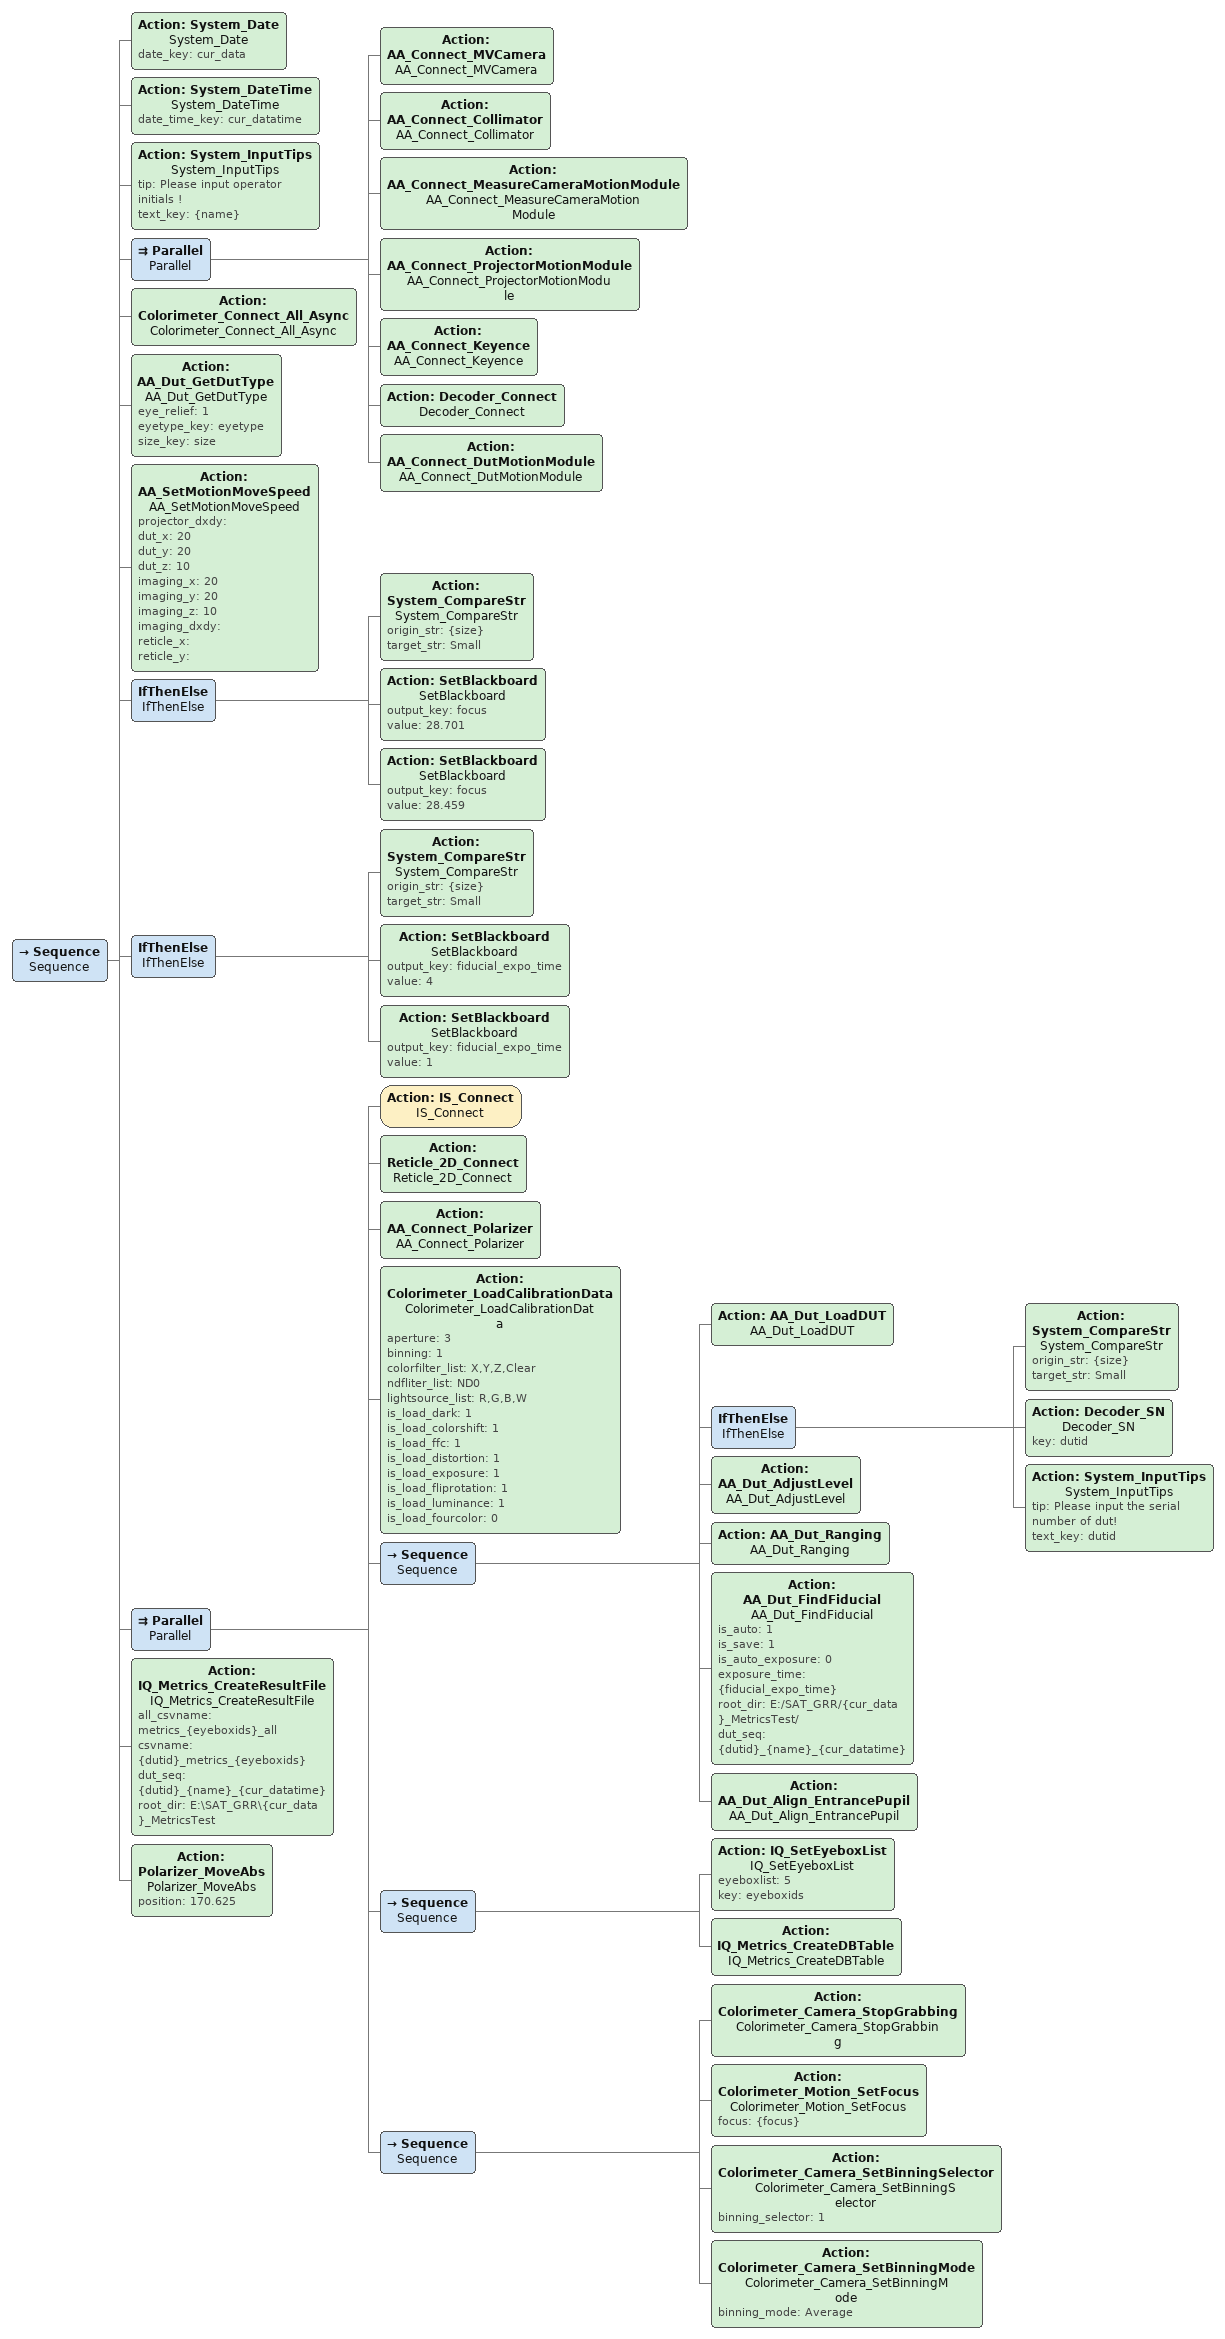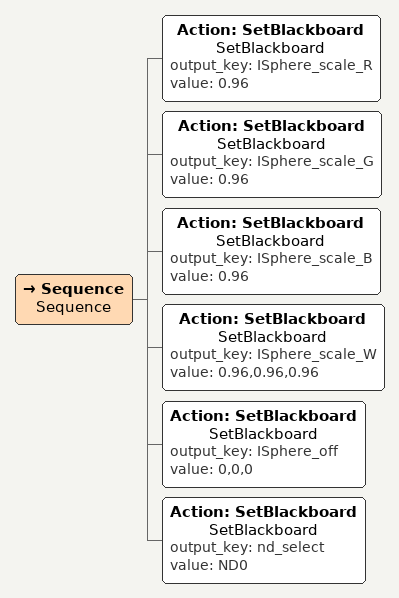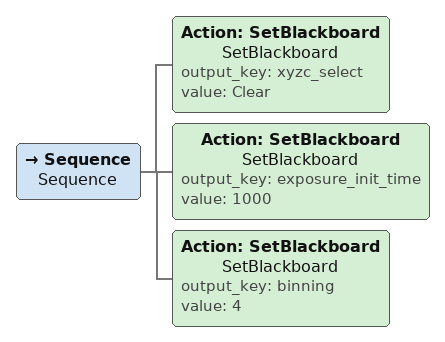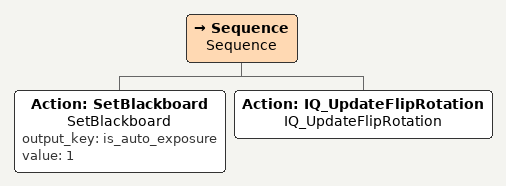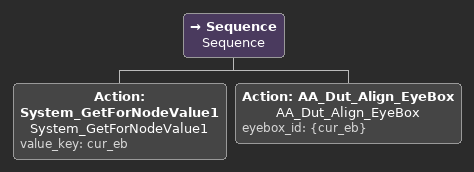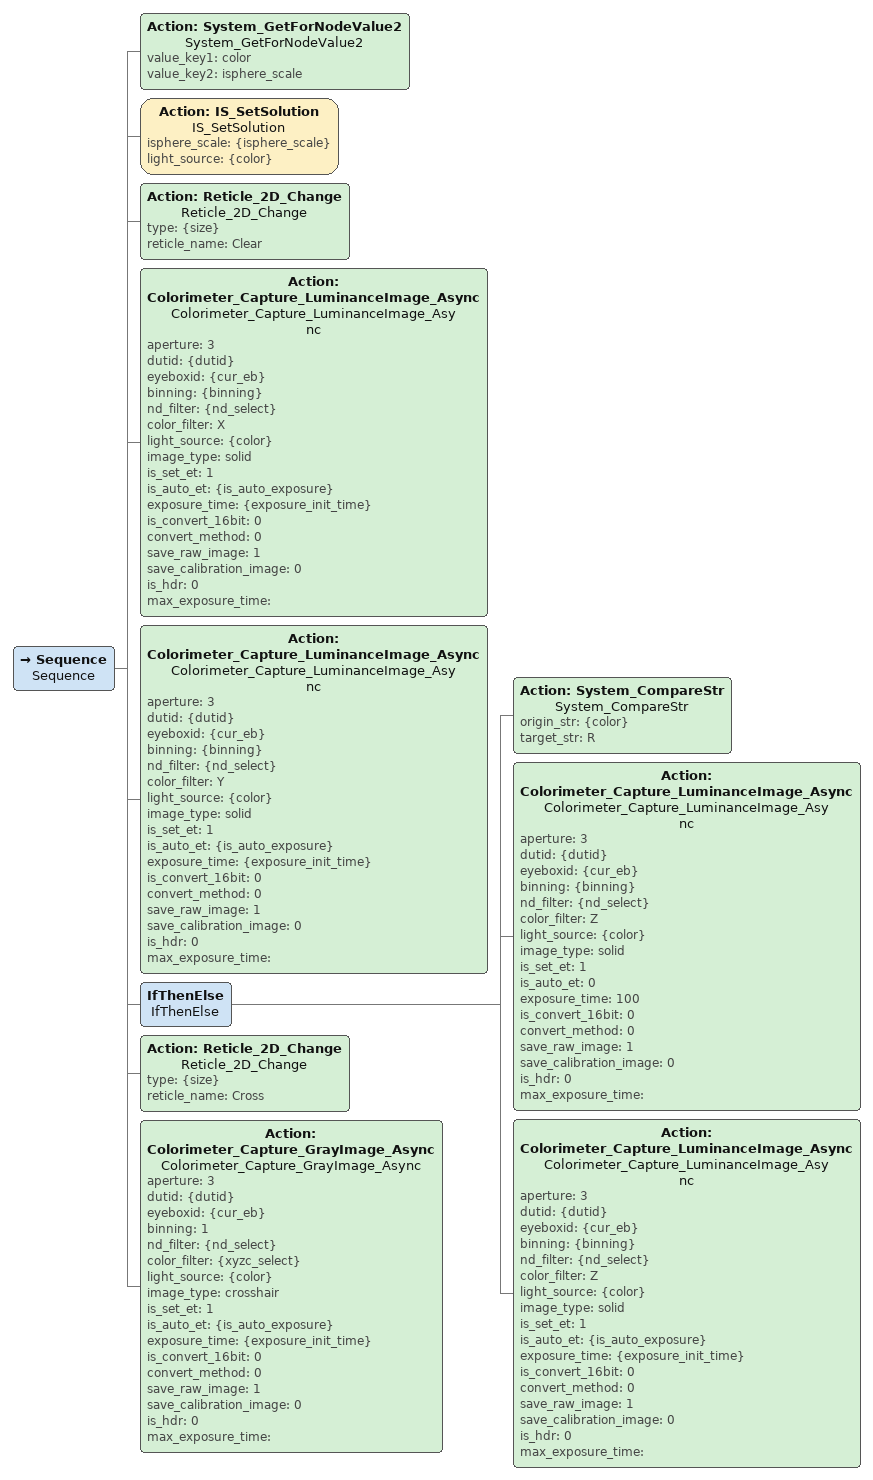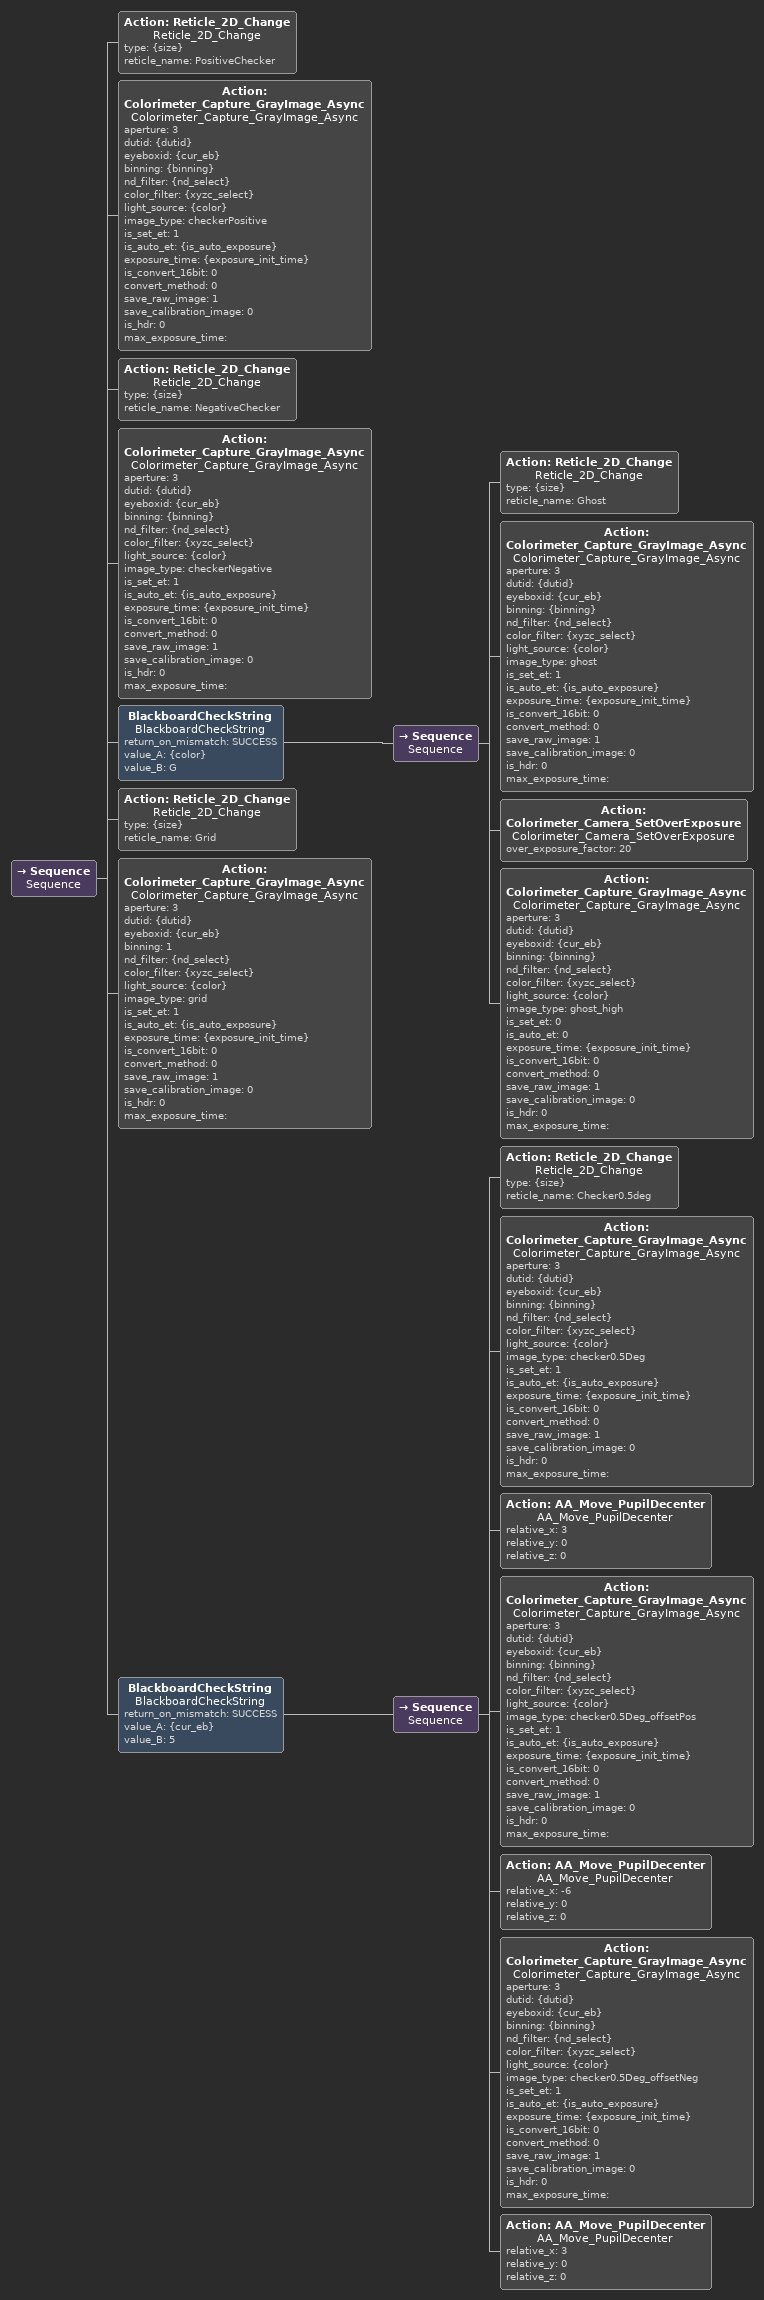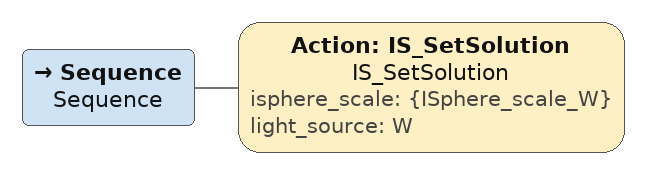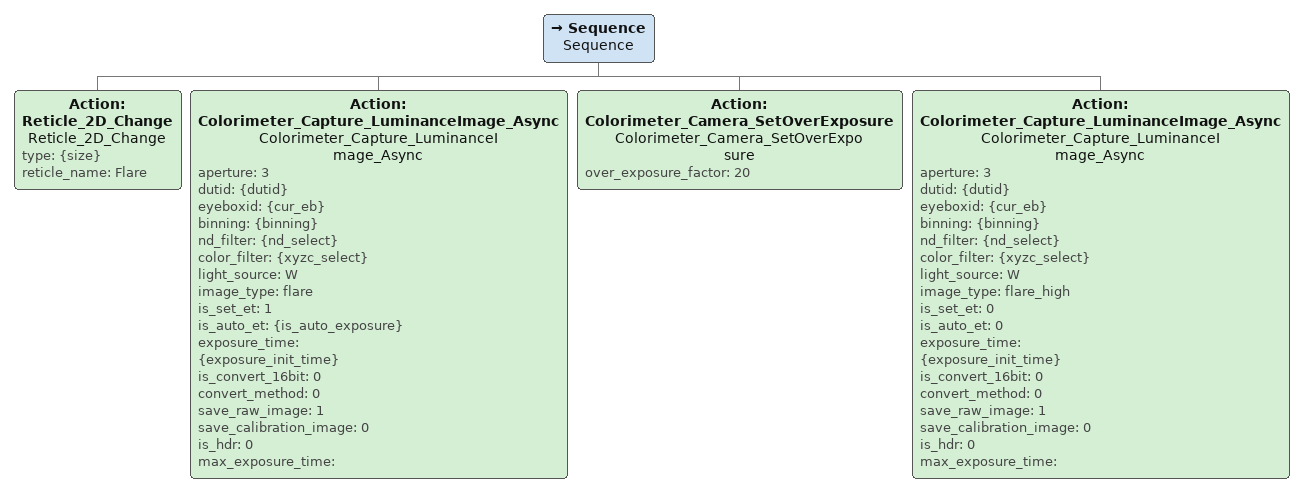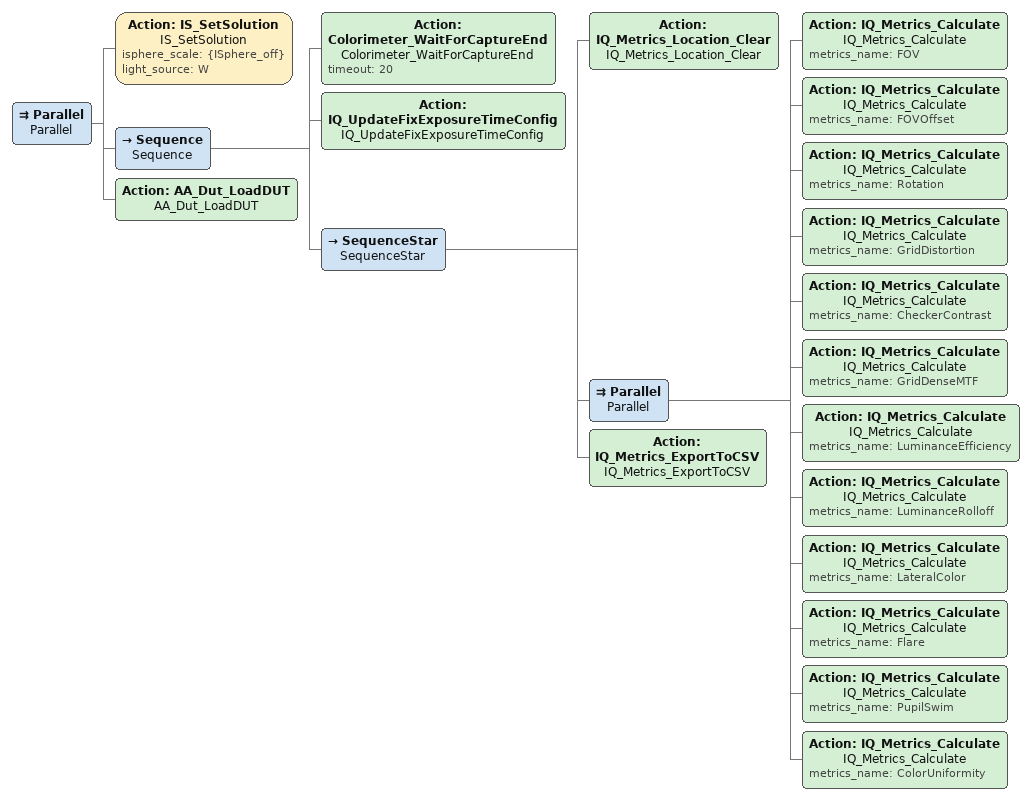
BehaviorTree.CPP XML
<Sequence name="Sequence">
 <!-- System Init -->
 <Action name="System_Date" ID="System_Date" date_key="cur_data"/>
 <Action name="System_DateTime" ID="System_DateTime" date_time_key="cur_datatime"/>
 <Action name="System_InputTips" ID="System_InputTips" tip="Please input operator initials !" text_key="{name}"/>
 <!-- Devices Connect-->
 <Parallel name="Parallel">
  <Action name="AA_Connect_MVCamera" ID="AA_Connect_MVCamera"/>
  <Action name="AA_Connect_Collimator" ID="AA_Connect_Collimator"/>
  <Action name="AA_Connect_MeasureCameraMotionModule" ID="AA_Connect_MeasureCameraMotionModule"/>
  <Action name="AA_Connect_ProjectorMotionModule" ID="AA_Connect_ProjectorMotionModule"/>
  <Action name="AA_Connect_Keyence" ID="AA_Connect_Keyence"/>
  <Action name="Decoder_Connect" ID="Decoder_Connect"/>
  <Action name="AA_Connect_DutMotionModule" ID="AA_Connect_DutMotionModule"/>
 </Parallel>
 <Action name="Colorimeter_Connect_All_Async" ID="Colorimeter_Connect_All_Async"/>
 <!-- Alignment Init (eyerelief:0-21.3mm,1-13.3mm,2-5.3mm) -->
 <Action name="AA_Dut_GetDutType" ID="AA_Dut_GetDutType" eye_relief="1" eyetype_key="eyetype" size_key="size"/>
 <Action name="AA_SetMotionMoveSpeed" ID="AA_SetMotionMoveSpeed" projector_dxdy="" dut_x="20" dut_y="20" dut_z="10" imaging_x="20" imaging_y="20" imaging_z="10" imaging_dxdy="" reticle_x="" reticle_y=""/>
 <IfThenElse name="IfThenElse">
  <Action name="System_CompareStr" ID="System_CompareStr" origin_str="{size}" target_str="Small"/>
  <Action name="SetBlackboard" ID="SetBlackboard" output_key="focus" value="28.701"/>
  <Action name="SetBlackboard" ID="SetBlackboard" output_key="focus" value="28.459"/>
 </IfThenElse>
 <IfThenElse name="IfThenElse">
  <Action name="System_CompareStr" ID="System_CompareStr" origin_str="{size}" target_str="Small"/>
  <Action name="SetBlackboard" ID="SetBlackboard" output_key="fiducial_expo_time" value="4"/>
  <Action name="SetBlackboard" ID="SetBlackboard" output_key="fiducial_expo_time" value="1"/>
 </IfThenElse>
 <!-- Dut Alignment Module  & CalibrationData Load -->
 <Parallel name="Parallel">
  <Action name="IS_Connect" ID="IS_Connect"/>
  <Action name="Reticle_2D_Connect" ID="Reticle_2D_Connect"/>
  <Action name="AA_Connect_Polarizer" ID="AA_Connect_Polarizer"/>
  <Action name="Colorimeter_LoadCalibrationData" ID="Colorimeter_LoadCalibrationData" aperture="3" binning="1" colorfilter_list="X,Y,Z,Clear" ndfliter_list="ND0" lightsource_list="R,G,B,W" is_load_dark="1" is_load_colorshift="1" is_load_ffc="1" is_load_distortion="1" is_load_exposure="1" is_load_fliprotation="1" is_load_luminance="1" is_load_fourcolor="0"/>
  <!--AA Process-->
  <Sequence name="Sequence">
   <Action name="AA_Dut_LoadDUT" ID="AA_Dut_LoadDUT"/>
<IfThenElse name="IfThenElse">
   <Action name="System_CompareStr" ID="System_CompareStr" origin_str="{size}" target_str="Small"/>
   <Action name="Decoder_SN" ID="Decoder_SN" key="dutid"/>
   <Action name="System_InputTips" ID="System_InputTips" tip="Please input the serial number of dut!" text_key="dutid"/>
   </IfThenElse>
   <Action name="AA_Dut_AdjustLevel" ID="AA_Dut_AdjustLevel"/>
   <Action name="AA_Dut_Ranging" ID="AA_Dut_Ranging"/>
   <Action name="AA_Dut_FindFiducial" ID="AA_Dut_FindFiducial" is_auto="1" is_save="1" is_auto_exposure="0" exposure_time="{fiducial_expo_time}" root_dir="E:/SAT_GRR/{cur_data}_MetricsTest/" dut_seq="{dutid}_{name}_{cur_datatime}"/>
   <Action name="AA_Dut_Align_EntrancePupil" ID="AA_Dut_Align_EntrancePupil"/>
  </Sequence>
  <!--Result File Create-->
  <Sequence name="Sequence">
   <Action name="IQ_SetEyeboxList" ID="IQ_SetEyeboxList" eyeboxlist="5" key="eyeboxids"/>
   <Action name="IQ_Metrics_CreateDBTable" ID="IQ_Metrics_CreateDBTable"/>
  </Sequence>
  <!--Colorimeter Setting-->
  <Sequence name="Sequence">
   <Action name="Colorimeter_Camera_StopGrabbing" ID="Colorimeter_Camera_StopGrabbing"/>
   <Action name="Colorimeter_Motion_SetFocus" ID="Colorimeter_Motion_SetFocus" focus="{focus}"/>
   <Action name="Colorimeter_Camera_SetBinningSelector" ID="Colorimeter_Camera_SetBinningSelector" binning_selector="1"/>
   <Action name="Colorimeter_Camera_SetBinningMode" ID="Colorimeter_Camera_SetBinningMode" binning_mode="Average"/>
  </Sequence>
 </Parallel>
 <Action name="IQ_Metrics_CreateResultFile" ID="IQ_Metrics_CreateResultFile" all_csvname="metrics_{eyeboxids}_all" csvname="{dutid}_metrics_{eyeboxids}" dut_seq="{dutid}_{name}_{cur_datatime}" root_dir="E:\SAT_GRR\{cur_data}_MetricsTest"/>
 <!-- IQ Init -->
 <Action name="Polarizer_MoveAbs" ID="Polarizer_MoveAbs" position="170.625"/>
</Sequence>

<Sequence name="Sequence">
 <Action name="SetBlackboard" ID="SetBlackboard" output_key="ISphere_scale_R" value="0.96"/>
 <Action name="SetBlackboard" ID="SetBlackboard" output_key="ISphere_scale_G" value="0.96"/>
 <Action name="SetBlackboard" ID="SetBlackboard" output_key="ISphere_scale_B" value="0.96"/>
 <Action name="SetBlackboard" ID="SetBlackboard" output_key="ISphere_scale_W" value="0.96,0.96,0.96"/>
 <Action name="SetBlackboard" ID="SetBlackboard" output_key="ISphere_off" value="0,0,0"/>
 <Action name="SetBlackboard" ID="SetBlackboard" output_key="nd_select" value="ND0"/>
</Sequence>

<Sequence name="Sequence">
 <Action name="SetBlackboard" ID="SetBlackboard" output_key="xyzc_select" value="Clear"/>
 <Action name="SetBlackboard" ID="SetBlackboard" output_key="exposure_init_time" value="1000"/>
 <Action name="SetBlackboard" ID="SetBlackboard" output_key="binning" value="4"/>
</Sequence>

<Sequence name="Sequence">
 <Action name="SetBlackboard" ID="SetBlackboard" output_key="is_auto_exposure" value="1"/>
 <Action name="IQ_UpdateFlipRotation" ID="IQ_UpdateFlipRotation"/>
</Sequence>

<Sequence name="Sequence">
 <Action name="System_GetForNodeValue1" ID="System_GetForNodeValue1" value_key="cur_eb"/>
 <Action name="AA_Dut_Align_EyeBox" ID="AA_Dut_Align_EyeBox" eyebox_id="{cur_eb}"/>
</Sequence>

<Sequence name="Sequence">
 <Action name="System_GetForNodeValue2" ID="System_GetForNodeValue2" value_key1="color" value_key2="isphere_scale"/>
 <Action name="IS_SetSolution" ID="IS_SetSolution" isphere_scale="{isphere_scale}" light_source="{color}"/>
 <!-- Clear Pattern (R&G&B) -->
 <Action name="Reticle_2D_Change" ID="Reticle_2D_Change" type="{size}" reticle_name="Clear"/>
 <Action name="Colorimeter_Capture_LuminanceImage_Async" ID="Colorimeter_Capture_LuminanceImage_Async" aperture="3" dutid="{dutid}" eyeboxid="{cur_eb}" binning="{binning}" nd_filter="{nd_select}" color_filter="X" light_source="{color}" image_type="solid" is_set_et="1" is_auto_et="{is_auto_exposure}" exposure_time="{exposure_init_time}" is_convert_16bit="0" convert_method="0" save_raw_image="1" save_calibration_image="0" is_hdr="0" max_exposure_time=""/>
 <Action name="Colorimeter_Capture_LuminanceImage_Async" ID="Colorimeter_Capture_LuminanceImage_Async" aperture="3" dutid="{dutid}" eyeboxid="{cur_eb}" binning="{binning}" nd_filter="{nd_select}" color_filter="Y" light_source="{color}" image_type="solid" is_set_et="1" is_auto_et="{is_auto_exposure}" exposure_time="{exposure_init_time}" is_convert_16bit="0" convert_method="0" save_raw_image="1" save_calibration_image="0" is_hdr="0" max_exposure_time=""/>
 <IfThenElse name="IfThenElse">
  <Action name="System_CompareStr" ID="System_CompareStr" origin_str="{color}" target_str="R"/>
  <Action name="Colorimeter_Capture_LuminanceImage_Async" ID="Colorimeter_Capture_LuminanceImage_Async" aperture="3" dutid="{dutid}" eyeboxid="{cur_eb}" binning="{binning}" nd_filter="{nd_select}" color_filter="Z" light_source="{color}" image_type="solid" is_set_et="1" is_auto_et="0" exposure_time="100" is_convert_16bit="0" convert_method="0" save_raw_image="1" save_calibration_image="0" is_hdr="0" max_exposure_time=""/>
  <Action name="Colorimeter_Capture_LuminanceImage_Async" ID="Colorimeter_Capture_LuminanceImage_Async" aperture="3" dutid="{dutid}" eyeboxid="{cur_eb}" binning="{binning}" nd_filter="{nd_select}" color_filter="Z" light_source="{color}" image_type="solid" is_set_et="1" is_auto_et="{is_auto_exposure}" exposure_time="{exposure_init_time}" is_convert_16bit="0" convert_method="0" save_raw_image="1" save_calibration_image="0" is_hdr="0" max_exposure_time=""/>
 </IfThenElse>
 <!-- Cross Pattern (R&G&B) -->
 <Action name="Reticle_2D_Change" ID="Reticle_2D_Change" type="{size}" reticle_name="Cross"/>
 <Action name="Colorimeter_Capture_GrayImage_Async" ID="Colorimeter_Capture_GrayImage_Async" aperture="3" dutid="{dutid}" eyeboxid="{cur_eb}" binning="1" nd_filter="{nd_select}" color_filter="{xyzc_select}" light_source="{color}" image_type="crosshair" is_set_et="1" is_auto_et="{is_auto_exposure}" exposure_time="{exposure_init_time}" is_convert_16bit="0" convert_method="0" save_raw_image="1" save_calibration_image="0" is_hdr="0" max_exposure_time=""/>
</Sequence>

<Sequence name="Sequence">
 <!-- PositiveChecker Pattern (R&G&B) -->
 <Action name="Reticle_2D_Change" ID="Reticle_2D_Change" type="{size}" reticle_name="PositiveChecker"/>
 <Action name="Colorimeter_Capture_GrayImage_Async" ID="Colorimeter_Capture_GrayImage_Async" aperture="3" dutid="{dutid}" eyeboxid="{cur_eb}" binning="{binning}" nd_filter="{nd_select}" color_filter="{xyzc_select}" light_source="{color}" image_type="checkerPositive" is_set_et="1" is_auto_et="{is_auto_exposure}" exposure_time="{exposure_init_time}" is_convert_16bit="0" convert_method="0" save_raw_image="1" save_calibration_image="0" is_hdr="0" max_exposure_time=""/>
 <!-- NegativeChecker Pattern (R&G&B) -->
 <Action name="Reticle_2D_Change" ID="Reticle_2D_Change" type="{size}" reticle_name="NegativeChecker"/>
 <Action name="Colorimeter_Capture_GrayImage_Async" ID="Colorimeter_Capture_GrayImage_Async" aperture="3" dutid="{dutid}" eyeboxid="{cur_eb}" binning="{binning}" nd_filter="{nd_select}" color_filter="{xyzc_select}" light_source="{color}" image_type="checkerNegative" is_set_et="1" is_auto_et="{is_auto_exposure}" exposure_time="{exposure_init_time}" is_convert_16bit="0" convert_method="0" save_raw_image="1" save_calibration_image="0" is_hdr="0" max_exposure_time=""/>
 <!--Ghost Pattern (G) -->
 <BlackboardCheckString name="BlackboardCheckString" return_on_mismatch="SUCCESS" value_A="{color}" value_B="G">
  <Sequence name="Sequence">
   <Action name="Reticle_2D_Change" ID="Reticle_2D_Change" type="{size}" reticle_name="Ghost"/>
   <Action name="Colorimeter_Capture_GrayImage_Async" ID="Colorimeter_Capture_GrayImage_Async" aperture="3" dutid="{dutid}" eyeboxid="{cur_eb}" binning="{binning}" nd_filter="{nd_select}" color_filter="{xyzc_select}" light_source="{color}" image_type="ghost" is_set_et="1" is_auto_et="{is_auto_exposure}" exposure_time="{exposure_init_time}" is_convert_16bit="0" convert_method="0" save_raw_image="1" save_calibration_image="0" is_hdr="0" max_exposure_time=""/>
   <Action name="Colorimeter_Camera_SetOverExposure" ID="Colorimeter_Camera_SetOverExposure" over_exposure_factor="20"/>
   <Action name="Colorimeter_Capture_GrayImage_Async" ID="Colorimeter_Capture_GrayImage_Async" aperture="3" dutid="{dutid}" eyeboxid="{cur_eb}" binning="{binning}" nd_filter="{nd_select}" color_filter="{xyzc_select}" light_source="{color}" image_type="ghost_high" is_set_et="0" is_auto_et="0" exposure_time="{exposure_init_time}" is_convert_16bit="0" convert_method="0" save_raw_image="1" save_calibration_image="0" is_hdr="0" max_exposure_time=""/>
  </Sequence>
 </BlackboardCheckString>
 <!-- Grid Pattern (R&G&B) -->
 <Action name="Reticle_2D_Change" ID="Reticle_2D_Change" type="{size}" reticle_name="Grid"/>
 <Action name="Colorimeter_Capture_GrayImage_Async" ID="Colorimeter_Capture_GrayImage_Async" aperture="3" dutid="{dutid}" eyeboxid="{cur_eb}" binning="1" nd_filter="{nd_select}" color_filter="{xyzc_select}" light_source="{color}" image_type="grid" is_set_et="1" is_auto_et="{is_auto_exposure}" exposure_time="{exposure_init_time}" is_convert_16bit="0" convert_method="0" save_raw_image="1" save_calibration_image="0" is_hdr="0" max_exposure_time=""/>
 <!-- Checker0.5deg Pattern (R&G&B) -->
 <BlackboardCheckString name="BlackboardCheckString" return_on_mismatch="SUCCESS" value_A="{cur_eb}" value_B="5">
  <Sequence name="Sequence">
   <Action name="Reticle_2D_Change" ID="Reticle_2D_Change" type="{size}" reticle_name="Checker0.5deg"/>
   <Action name="Colorimeter_Capture_GrayImage_Async" ID="Colorimeter_Capture_GrayImage_Async" aperture="3" dutid="{dutid}" eyeboxid="{cur_eb}" binning="{binning}" nd_filter="{nd_select}" color_filter="{xyzc_select}" light_source="{color}" image_type="checker0.5Deg" is_set_et="1" is_auto_et="{is_auto_exposure}" exposure_time="{exposure_init_time}" is_convert_16bit="0" convert_method="0" save_raw_image="1" save_calibration_image="0" is_hdr="0" max_exposure_time=""/>
   <Action name="AA_Move_PupilDecenter" ID="AA_Move_PupilDecenter" relative_x="3" relative_y="0" relative_z="0"/>
   <Action name="Colorimeter_Capture_GrayImage_Async" ID="Colorimeter_Capture_GrayImage_Async" aperture="3" dutid="{dutid}" eyeboxid="{cur_eb}" binning="{binning}" nd_filter="{nd_select}" color_filter="{xyzc_select}" light_source="{color}" image_type="checker0.5Deg_offsetPos" is_set_et="1" is_auto_et="{is_auto_exposure}" exposure_time="{exposure_init_time}" is_convert_16bit="0" convert_method="0" save_raw_image="1" save_calibration_image="0" is_hdr="0" max_exposure_time=""/>
   <Action name="AA_Move_PupilDecenter" ID="AA_Move_PupilDecenter" relative_x="-6" relative_y="0" relative_z="0"/>
   <Action name="Colorimeter_Capture_GrayImage_Async" ID="Colorimeter_Capture_GrayImage_Async" aperture="3" dutid="{dutid}" eyeboxid="{cur_eb}" binning="{binning}" nd_filter="{nd_select}" color_filter="{xyzc_select}" light_source="{color}" image_type="checker0.5Deg_offsetNeg" is_set_et="1" is_auto_et="{is_auto_exposure}" exposure_time="{exposure_init_time}" is_convert_16bit="0" convert_method="0" save_raw_image="1" save_calibration_image="0" is_hdr="0" max_exposure_time=""/>
   <Action name="AA_Move_PupilDecenter" ID="AA_Move_PupilDecenter" relative_x="3" relative_y="0" relative_z="0"/>
  </Sequence>
 </BlackboardCheckString>
</Sequence>

<Sequence name="Sequence">
 <!-- Flare Pattern (W) -->
 <Action name="IS_SetSolution" ID="IS_SetSolution" isphere_scale="{ISphere_scale_W}" light_source="W"/>
</Sequence>

<Sequence name="Sequence">
 <Action name="Reticle_2D_Change" ID="Reticle_2D_Change" type="{size}" reticle_name="Flare"/>
 <Action name="Colorimeter_Capture_LuminanceImage_Async" ID="Colorimeter_Capture_LuminanceImage_Async" aperture="3" dutid="{dutid}" eyeboxid="{cur_eb}" binning="{binning}" nd_filter="{nd_select}" color_filter="{xyzc_select}" light_source="W" image_type="flare" is_set_et="1" is_auto_et="{is_auto_exposure}" exposure_time="{exposure_init_time}" is_convert_16bit="0" convert_method="0" save_raw_image="1" save_calibration_image="0" is_hdr="0" max_exposure_time=""/>
 <Action name="Colorimeter_Camera_SetOverExposure" ID="Colorimeter_Camera_SetOverExposure" over_exposure_factor="20"/>
 <Action name="Colorimeter_Capture_LuminanceImage_Async" ID="Colorimeter_Capture_LuminanceImage_Async" aperture="3" dutid="{dutid}" eyeboxid="{cur_eb}" binning="{binning}" nd_filter="{nd_select}" color_filter="{xyzc_select}" light_source="W" image_type="flare_high" is_set_et="0" is_auto_et="0" exposure_time="{exposure_init_time}" is_convert_16bit="0" convert_method="0" save_raw_image="1" save_calibration_image="0" is_hdr="0" max_exposure_time=""/>
</Sequence>

<Parallel name="Parallel">
 <Action name="IS_SetSolution" ID="IS_SetSolution" isphere_scale="{ISphere_off}" light_source="W"/>
 <Sequence name="Sequence">
  <Action name="Colorimeter_WaitForCaptureEnd" ID="Colorimeter_WaitForCaptureEnd" timeout="20"/>
  <Action name="IQ_UpdateFixExposureTimeConfig" ID="IQ_UpdateFixExposureTimeConfig"/>
  <SequenceStar name="SequenceStar">
   <Action name="IQ_Metrics_Location_Clear" ID="IQ_Metrics_Location_Clear"/>
   <Parallel name="Parallel">
    <Action name="IQ_Metrics_Calculate" ID="IQ_Metrics_Calculate" metrics_name="FOV"/>
    <Action name="IQ_Metrics_Calculate" ID="IQ_Metrics_Calculate" metrics_name="FOVOffset"/>
    <Action name="IQ_Metrics_Calculate" ID="IQ_Metrics_Calculate" metrics_name="Rotation"/>
    <Action name="IQ_Metrics_Calculate" ID="IQ_Metrics_Calculate" metrics_name="GridDistortion"/>
    <Action name="IQ_Metrics_Calculate" ID="IQ_Metrics_Calculate" metrics_name="CheckerContrast"/>
    <Action name="IQ_Metrics_Calculate" ID="IQ_Metrics_Calculate" metrics_name="GridDenseMTF"/>
    <Action name="IQ_Metrics_Calculate" ID="IQ_Metrics_Calculate" metrics_name="LuminanceEfficiency"/>
    <Action name="IQ_Metrics_Calculate" ID="IQ_Metrics_Calculate" metrics_name="LuminanceRolloff"/>
    <Action name="IQ_Metrics_Calculate" ID="IQ_Metrics_Calculate" metrics_name="LateralColor"/>
    <Action name="IQ_Metrics_Calculate" ID="IQ_Metrics_Calculate" metrics_name="Flare"/>
    <Action name="IQ_Metrics_Calculate" ID="IQ_Metrics_Calculate" metrics_name="PupilSwim"/>
    <Action name="IQ_Metrics_Calculate" ID="IQ_Metrics_Calculate" metrics_name="ColorUniformity"/>
   </Parallel>
   <Action name="IQ_Metrics_ExportToCSV" ID="IQ_Metrics_ExportToCSV"/>
  </SequenceStar>
 </Sequence>
 <Action name="AA_Dut_LoadDUT" ID="AA_Dut_LoadDUT"/>
</Parallel>
